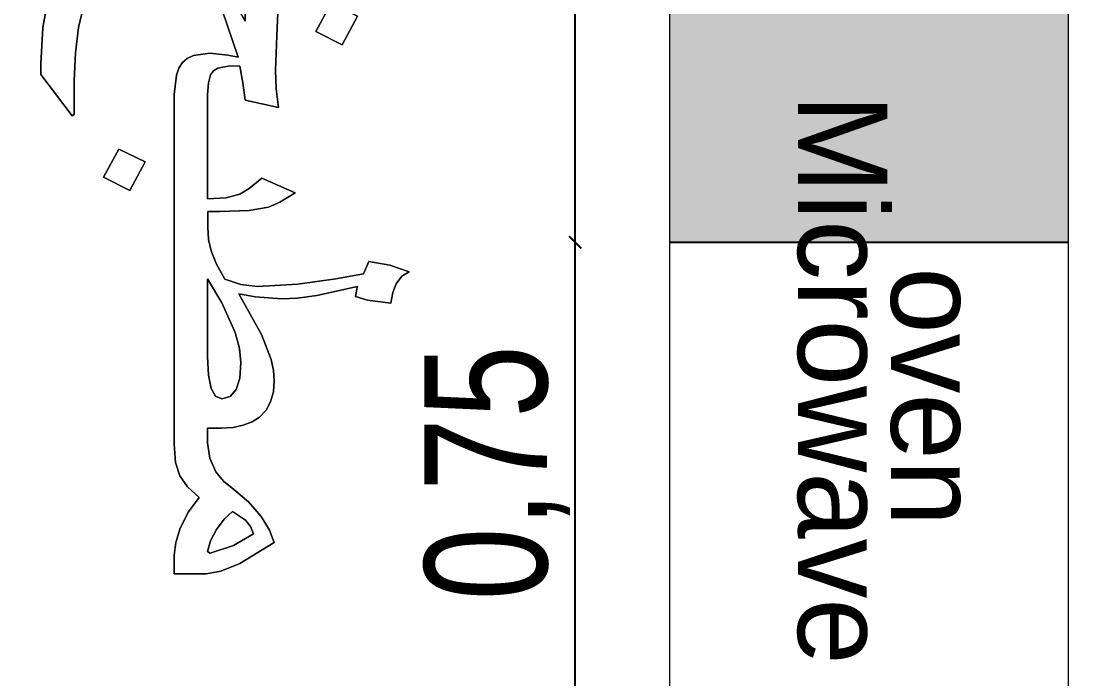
# Model space of a CAD drawing. Header units: inches. Extents: x -279 to 561, y -345 to 342.
# Drawn here: x -195.088 to -193.349, y -72.635 to -71.563 of the extents above; entities that cross this region are included whole.
import ezdxf

# ---------------------------------------------------------------- set-up
doc = ezdxf.new("R2010")
doc.units = ezdxf.units.IN
doc.header["$LTSCALE"] = 0.5
doc.header["$MEASUREMENT"] = 0
doc.layers.add('.', color=14, linetype='Continuous', lineweight=9)
for name, color, linetype in [('PDF_A-WALL', 7, 'Continuous'), ('S-DIM', 7, 'Continuous'), ('WAL', 7, 'Continuous')]:
    doc.layers.add(name, color=color, linetype=linetype)
doc.styles.add('ROM', font='AGENCYR.TTF', dxfattribs={"width": 0.8})
doc.styles.get("Standard").update_dxf_attribs({"font": 'arial.ttf'})
doc.dimstyles.new('Copy(9) of ISO-25', dxfattribs={"dimtxt": 0.2, "dimasz": 0.02, "dimexe": 0.05, "dimexo": 0.05, "dimgap": 0.02, "dimtad": 1, "dimtxsty": 'ROM', "dimblk": 'ARCHTICK', "dimcen": 0.03, "dimse1": 1, "dimse2": 1, "dimclrd": 248, "dimclrt": 248, "dimadec": 0, "dimazin": 0, "dimtfac": 1, "dimtmove": 0, "dimatfit": 3, "dimldrblk": 'DOT', "dimfxl": 1, "dimarcsym": 0})
doc.dimstyles.get("Standard").update_dxf_attribs({"dimtxt": 0.18, "dimasz": 0.18, "dimexe": 0.18, "dimexo": 0.0625, "dimgap": 0.09, "dimtad": 0, "dimtih": 1, "dimtoh": 1, "dimzin": 0, "dimdsep": 46, "dimtxsty": 'Standard', "dimcen": 0.09, "dimadec": 0, "dimazin": 0, "dimtfac": 1, "dimtofl": 0, "dimtmove": 0, "dimatfit": 3, "dimfxl": 1, "dimtolj": 1, "dimtzin": 0, "dimarcsym": 0})

# ---------------------------------------------------------------- blocks, each defined once
blk = doc.blocks.new('ergt')
at = {"layer": 'PDF_A-WALL', "lineweight": 9}
for p, q in [((-178.3410319135874, -160.1616048613214), (-178.3762842058204, -160.1693579743733)), ((-178.3762842058204, -160.1693579743733), (-178.3410319135874, -160.1616048613214)), ((-178.3017145253834, -160.1590204903041), (-178.3410319135874, -160.1616048613214)), ((-178.3410319135874, -160.1616048613214), (-178.3017145253834, -160.1590204903041)), ((-178.2672991647269, -160.1612185852282), (-178.3017145253834, -160.1590204903041)), ((-178.3017145253834, -160.1590204903041), (-178.2672991647269, -160.1612185852282)), ((-178.2351278842543, -160.1678128700005), (-178.2672991647269, -160.1612185852282)), ((-178.2672991647269, -160.1612185852282), (-178.2351278842543, -160.1678128700005)), ((-178.4074714019662, -160.1822798294597), (-178.4345935020247, -160.2003704265662)), ((-178.4345935020247, -160.2003704265662), (-178.4074714019662, -160.1822798294597)), ((-178.3762842058204, -160.1693579743733), (-178.4074714019662, -160.1822798294597)), ((-178.4074714019662, -160.1822798294597), (-178.3762842058204, -160.1693579743733)), ((-178.3105436932528, -160.1930587719107), (-178.2693409097847, -160.1872738275415)), ((-178.2693409097847, -160.1872738275415), (-178.3105436932528, -160.1930587719107)), ((-178.2693409097847, -160.1872738275415), (-178.2418601247482, -160.1901249130024)), ((-178.2418601247482, -160.1901249130024), (-178.2693409097847, -160.1872738275415)), ((-178.2418601247482, -160.1901249130024), (-178.2159244440845, -160.1986781693849)), ((-178.2159244440845, -160.1986781693849), (-178.2418601247482, -160.1901249130024)), ((-178.2052006839658, -160.1788033446064), (-178.2351278842543, -160.1678128700005)), ((-178.2351278842543, -160.1678128700005), (-178.2052006839658, -160.1788033446064)), ((-178.1775175638031, -160.194190009046), (-178.2052006839658, -160.1788033446064)), ((-178.2052006839658, -160.1788033446064), (-178.1775175638031, -160.194190009046)), ((-178.03441146767, -160.1828592435922), (-178.0683301876415, -160.1684382693929)), ((-178.0683301876415, -160.1684382693929), (-178.0574408805696, -160.2228848046652)), ((-178.0574408805696, -160.2228848046652), (-178.0683301876415, -160.1684382693929)), ((-178.0683301876415, -160.1684382693929), (-178.03441146767, -160.1828592435922)), ((-178.0127064299886, -160.1978688289964), (-178.03441146767, -160.1828592435922)), ((-178.03441146767, -160.1828592435922), (-178.0127064299886, -160.1978688289964)), ((-178.4345935020247, -160.2003704265662), (-178.4551489085425, -160.2207510891021)), ((-178.4551489085425, -160.2207510891021), (-178.4345935020247, -160.2003704265662)), ((-178.3766152996104, -160.2393383269082), (-178.3463018232142, -160.210413605033)), ((-178.3463018232142, -160.210413605033), (-178.3766152996104, -160.2393383269082)), ((-178.3463018232142, -160.210413605033), (-178.3291033399291, -160.2002899523795)), ((-178.3291033399291, -160.2002899523795), (-178.3463018232142, -160.210413605033)), ((-178.3291033399291, -160.2002899523795), (-178.3105436932528, -160.1930587719107)), ((-178.3105436932528, -160.1930587719107), (-178.3291033399291, -160.2002899523795)), ((-178.2159244440845, -160.1986781693849), (-178.1915338678518, -160.2129335967038)), ((-178.1915338678518, -160.2129335967038), (-178.2159244440845, -160.1986781693849)), ((-178.1915338678518, -160.2129335967038), (-178.1686883959337, -160.2328911949444)), ((-178.1686883959337, -160.2328911949444), (-178.1915338678518, -160.2129335967038)), ((-178.1377863083035, -160.2278879998048), (-178.1775175638031, -160.194190009046)), ((-178.1775175638031, -160.194190009046), (-178.1377863083035, -160.2278879998048)), ((-177.9977060416131, -160.2175137275481), (-178.0127064299886, -160.1978688289964)), ((-178.0127064299886, -160.1978688289964), (-177.9977060416131, -160.2175137275481)), ((-178.4551489085425, -160.2207510891021), (-178.472669288516, -160.2453991827788)), ((-178.472669288516, -160.2453991827788), (-178.4551489085425, -160.2207510891021)), ((-178.4014841224998, -160.2798329375219), (-178.3766152996104, -160.2393383269082)), ((-178.3766152996104, -160.2393383269082), (-178.4014841224998, -160.2798329375219)), ((-178.1686883959337, -160.2328911949444), (-178.1353214989649, -160.276485211376)), ((-178.1353214989649, -160.276485211376), (-178.1686883959337, -160.2328911949444)), ((-178.1015867199749, -160.2742411312065), (-178.1377863083035, -160.2278879998048)), ((-178.1377863083035, -160.2278879998048), (-178.1015867199749, -160.2742411312065)), ((-178.0574408805696, -160.2228848046652), (-178.0537620606483, -160.2910165501817)), ((-178.0537620606483, -160.2910165501817), (-178.0574408805696, -160.2228848046652)), ((-177.9869914784795, -160.2420146684162), (-177.9977060416131, -160.2175137275481)), ((-177.9977060416131, -160.2175137275481), (-177.9869914784795, -160.2420146684162)), ((-178.472669288516, -160.2453991827788), (-178.48715464212, -160.2743147075962)), ((-178.48715464212, -160.2743147075962), (-178.472669288516, -160.2453991827788)), ((-177.9805627406458, -160.27137165163), (-177.9869914784795, -160.2420146684162)), ((-177.9869914784795, -160.2420146684162), (-177.9805627406458, -160.27137165163)), ((-178.48715464212, -160.2743147075962), (-178.4986049691797, -160.3074976635689)), ((-178.4986049691797, -160.3074976635689), (-178.48715464212, -160.2743147075962)), ((-178.4182871325756, -160.3234637421556), (-178.4014841224998, -160.2798329375219)), ((-178.4014841224998, -160.2798329375219), (-178.4182871325756, -160.3234637421556)), ((-178.1353214989649, -160.276485211376), (-178.1055598455714, -160.334868083999)), ((-178.1055598455714, -160.334868083999), (-178.1353214989649, -160.276485211376)), ((-178.0537620606483, -160.3595897540799), (-178.1015867199749, -160.2742411312065)), ((-178.1015867199749, -160.2742411312065), (-178.0537620606483, -160.3595897540799)), ((-177.9784198279958, -160.3055846771895), (-177.9805627406458, -160.27137165163)), ((-177.9805627406458, -160.27137165163), (-177.9784198279958, -160.3055846771895)), ((-178.4986049691797, -160.3074976635689), (-178.5110761688557, -160.3743050338817)), ((-178.5110761688557, -160.3743050338817), (-178.4986049691797, -160.3074976635689)), ((-178.0537620606483, -160.2910165501817), (-178.0537620606483, -160.3244938117423)), ((-178.0537620606483, -160.3244938117423), (-178.0537620606483, -160.2910165501817)), ((-177.9817307659541, -160.3925519808545), (-177.9784198279958, -160.3055846771895)), ((-177.9784198279958, -160.3055846771895), (-177.9817307659541, -160.3925519808545)), ((-178.4302892826963, -160.3738635754999), (-178.4182871325756, -160.3234637421556)), ((-178.4182871325756, -160.3234637421556), (-178.4302892826963, -160.3738635754999)), ((-178.1055598455714, -160.334868083999), (-178.0692131044343, -160.440965251415)), ((-178.0692131044343, -160.440965251415), (-178.1055598455714, -160.334868083999)), ((-178.0537620606483, -160.3244938117423), (-178.0537620606483, -160.3595897540799)), ((-178.0537620606483, -160.3595897540799), (-178.0537620606483, -160.3244938117423)), ((-177.8592260615551, -160.3191227346106), (-177.8936598163564, -160.3826927433838)), ((-177.8936598163564, -160.3826927433838), (-177.8592260615551, -160.3191227346106)), ((-177.7994820255553, -160.3481118358322), (-177.8592260615551, -160.3191227346106)), ((-177.8592260615551, -160.3191227346106), (-177.7994820255553, -160.3481118358322)), ((-177.8343572387239, -160.4133005253825), (-177.7994820255553, -160.3481118358322)), ((-177.7994820255553, -160.3481118358322), (-177.8343572387239, -160.4133005253825)), ((-178.5110761688557, -160.3743050338817), (-178.5152332353755, -160.4561219896132)), ((-178.5152332353755, -160.4561219896132), (-178.5110761688557, -160.3743050338817)), ((-178.4374905727454, -160.4310324375401), (-178.4302892826963, -160.3738635754999)), ((-178.4302892826963, -160.3738635754999), (-178.4374905727454, -160.4310324375401)), ((-177.8936598163564, -160.3826927433838), (-177.8343572387239, -160.4133005253825)), ((-177.8343572387239, -160.4133005253825), (-177.8936598163564, -160.3826927433838)), ((-177.9850417039124, -160.4712787278113), (-177.9817307659541, -160.3925519808545)), ((-177.9817307659541, -160.3925519808545), (-177.9850417039124, -160.4712787278113)), ((-178.4398910027812, -160.4949703283055), (-178.4374905727454, -160.4310324375401)), ((-178.4374905727454, -160.4310324375401), (-178.4398910027812, -160.4949703283055)), ((-178.1335188772064, -160.4321360835311), (-178.1705094117788, -160.4374703724607)), ((-178.1705094117788, -160.4374703724607), (-178.1335188772064, -160.4321360835311)), ((-178.093199010531, -160.4364035146718), (-178.1335188772064, -160.4321360835311)), ((-178.1335188772064, -160.4321360835311), (-178.093199010531, -160.4364035146718)), ((-178.5152332353755, -160.4561219896132), (-178.5152332353755, -160.4801078956953)), ((-178.5152332353755, -160.4801078956953), (-178.5152332353755, -160.4561219896132)), ((-178.1952494760044, -160.4534732392494), (-178.2033934636274, -160.4659720300406)), ((-178.2033934636274, -160.4659720300406), (-178.1952494760044, -160.4534732392494)), ((-178.1844107526704, -160.4441382336227), (-178.1952494760044, -160.4534732392494)), ((-178.1952494760044, -160.4534732392494), (-178.1844107526704, -160.4441382336227)), ((-178.1705094117788, -160.4374703724607), (-178.1844107526704, -160.4441382336227)), ((-178.1844107526704, -160.4441382336227), (-178.1705094117788, -160.4374703724607)), ((-178.0692131044343, -160.440965251415), (-178.093199010531, -160.4364035146718)), ((-178.093199010531, -160.4364035146718), (-178.0692131044343, -160.440965251415)), ((-178.5152332353755, -160.4801078956953), (-178.4447470451123, -160.5734027696744)), ((-178.4447470451123, -160.5734027696744), (-178.5152332353755, -160.4801078956953)), ((-178.2033934636274, -160.4659720300406), (-178.2092105976772, -160.4821312466811)), ((-178.2092105976772, -160.4821312466811), (-178.2033934636274, -160.4659720300406)), ((-178.1317530436208, -160.4812851180905), (-178.124892044405, -160.472143250503)), ((-178.124892044405, -160.472143250503), (-178.1317530436208, -160.4812851180905)), ((-178.124892044405, -160.472143250503), (-178.1153455066378, -160.4656133450917)), ((-178.1153455066378, -160.4656133450917), (-178.124892044405, -160.472143250503)), ((-178.1153455066378, -160.4656133450917), (-178.0881958153914, -160.4603894207539)), ((-178.0881958153914, -160.4603894207539), (-178.1153455066378, -160.4656133450917)), ((-178.0881958153914, -160.4603894207539), (-178.0659757428803, -160.4612723375467)), ((-178.0659757428803, -160.4612723375467), (-178.0881958153914, -160.4603894207539)), ((-178.0659757428803, -160.4612723375467), (-178.0592067141552, -160.4993849122548)), ((-178.0592067141552, -160.4993849122548), (-178.0659757428803, -160.4612723375467)), ((-177.9832758703269, -160.5125550876692), (-177.9850417039124, -160.4712787278113)), ((-177.9850417039124, -160.4712787278113), (-177.9832758703269, -160.5125550876692)), ((-178.4398910027812, -160.5709011721046), (-178.4398910027812, -160.4949703283055)), ((-178.4398910027812, -160.4949703283055), (-178.4398910027812, -160.5709011721046)), ((-178.2092105976772, -160.4821312466811), (-178.2138643049402, -160.5254309575103)), ((-178.2138643049402, -160.5254309575103), (-178.2092105976772, -160.4821312466811)), ((-178.1385220723459, -160.5255781103042), (-178.1368298151647, -160.498833089252)), ((-178.1368298151647, -160.498833089252), (-178.1385220723459, -160.5255781103042)), ((-178.1368298151647, -160.498833089252), (-178.1317530436208, -160.4812851180905)), ((-178.1317530436208, -160.4812851180905), (-178.1368298151647, -160.498833089252)), ((-178.0592067141552, -160.4993849122548), (-178.0537620606483, -160.5382332509325)), ((-178.0537620606483, -160.5382332509325), (-178.0592067141552, -160.4993849122548)), ((-178.2138643049402, -160.5254309575103), (-178.2138643049402, -160.5545672115259)), ((-178.2138643049402, -160.5545672115259), (-178.2138643049402, -160.5254309575103)), ((-178.1385220723459, -160.5545672115259), (-178.1385220723459, -160.5255781103042)), ((-178.1385220723459, -160.5255781103042), (-178.1385220723459, -160.5545672115259)), ((-177.9784198279958, -160.5545672115259), (-177.9832758703269, -160.5125550876692)), ((-177.9832758703269, -160.5125550876692), (-177.9784198279958, -160.5545672115259)), ((-178.0537620606483, -160.5382332509325), (-177.9784198279958, -160.5545672115259)), ((-177.9784198279958, -160.5545672115259), (-178.0537620606483, -160.5382332509325)), ((-178.4447470451123, -160.5734027696744), (-178.4398910027812, -160.5709011721046)), ((-178.4398910027812, -160.5709011721046), (-178.4447470451123, -160.5734027696744)), ((-178.2138643049402, -160.5545672115259), (-178.2138643049402, -160.5828205487487)), ((-178.2138643049402, -160.5828205487487), (-178.2138643049402, -160.5545672115259)), ((-178.1385220723459, -160.5828205487487), (-178.1385220723459, -160.5545672115259)), ((-178.1385220723459, -160.5545672115259), (-178.1385220723459, -160.5828205487487)), ((-178.2138643049402, -160.5828205487487), (-178.2138643049402, -160.7617583512038)), ((-178.2138643049402, -160.7617583512038), (-178.2138643049402, -160.5828205487487)), ((-178.1385220723459, -160.7617583512038), (-178.1385220723459, -160.5828205487487)), ((-178.1385220723459, -160.5828205487487), (-178.1385220723459, -160.7617583512038)), ((-178.3395327944891, -160.6487450022978), (-178.3739665492321, -160.7123150110565)), ((-178.3739665492321, -160.7123150110565), (-178.3395327944891, -160.6487450022978)), ((-178.2797887584893, -160.6777341035049), (-178.3395327944891, -160.6487450022978)), ((-178.3395327944891, -160.6487450022978), (-178.2797887584893, -160.6777341035049)), ((-178.3146639715997, -160.7429227930552), (-178.2797887584893, -160.6777341035049)), ((-178.2797887584893, -160.6777341035049), (-178.3146639715997, -160.7429227930552)), ((-178.3739665492321, -160.7123150110565), (-178.3146639715997, -160.7429227930552)), ((-178.3146639715997, -160.7429227930552), (-178.3739665492321, -160.7123150110565)), ((-178.0160909443512, -160.7146694558323), (-178.0448961045477, -160.7382506917202)), ((-178.0448961045477, -160.7382506917202), (-178.0160909443512, -160.7146694558323)), ((-177.9407487116987, -160.7476316825923), (-178.0160909443512, -160.7146694558323)), ((-178.0160909443512, -160.7146694558323), (-177.9407487116987, -160.7476316825923)), ((-178.0448961045477, -160.7382506917202), (-178.0659757428803, -160.7510161969549)), ((-178.0659757428803, -160.7510161969549), (-178.0448961045477, -160.7382506917202)), ((-178.2138643049402, -160.7617583512038), (-178.2138643049402, -160.7900116884412)), ((-178.2138643049402, -160.7900116884412), (-178.2138643049402, -160.7617583512038)), ((-178.0966203130665, -160.7590728126524), (-178.1385220723459, -160.7617583512038)), ((-178.1385220723459, -160.7617583512038), (-178.0966203130665, -160.7590728126524)), ((-178.0659757428803, -160.7510161969549), (-178.0966203130665, -160.7590728126524)), ((-178.0966203130665, -160.7590728126524), (-178.0659757428803, -160.7510161969549)), ((-178.0012285117409, -160.7802996037644), (-177.975219254673, -160.7688216855167)), ((-177.975219254673, -160.7688216855167), (-178.0012285117409, -160.7802996037644)), ((-177.975219254673, -160.7688216855167), (-177.9407487116987, -160.7476316825923)), ((-177.9407487116987, -160.7476316825923), (-177.975219254673, -160.7688216855167)), ((-178.2138643049402, -160.7900116884412), (-178.2138643049402, -161.2514828631975)), ((-178.2138643049402, -161.2514828631975), (-178.2138643049402, -160.7900116884412)), ((-178.1380806139205, -160.8256226655794), (-178.1383267727797, -160.7900116884412)), ((-178.1383267727797, -160.7900116884412), (-178.109974429477, -160.7900116884412)), ((-178.109974429477, -160.7900116884412), (-178.1383267727797, -160.7900116884412)), ((-178.1383267727797, -160.7900116884412), (-178.1380806139205, -160.8256226655794)), ((-178.109974429477, -160.7900116884412), (-178.0448225281434, -160.7875836672756)), ((-178.0448225281434, -160.7875836672756), (-178.109974429477, -160.7900116884412)), ((-178.0448225281434, -160.7875836672756), (-178.0012285117409, -160.7802996037644)), ((-178.0012285117409, -160.7802996037644), (-178.0448225281434, -160.7875836672756)), ((-178.1362044157577, -160.8530666624138), (-178.1380806139205, -160.8256226655794)), ((-178.1380806139205, -160.8256226655794), (-178.1362044157577, -160.8530666624138)), ((-178.1305758212111, -160.8785976728832), (-178.1362044157577, -160.8530666624138)), ((-178.1362044157577, -160.8530666624138), (-178.1305758212111, -160.8785976728832)), ((-178.1185460799607, -160.9088743610773), (-178.1305758212111, -160.8785976728832)), ((-178.1305758212111, -160.8785976728832), (-178.1185460799607, -160.9088743610773)), ((-178.0998208864476, -160.9429034456407), (-178.1185460799607, -160.9088743610773)), ((-178.1185460799607, -160.9088743610773), (-178.0998208864476, -160.9429034456407)), ((-177.7740245914902, -160.9030250373617), (-177.7865325793391, -160.9312783745845)), ((-177.7865325793391, -160.9312783745845), (-177.7740245914902, -160.9030250373617)), ((-177.7267885433394, -160.911339170445), (-177.7740245914902, -160.9030250373617)), ((-177.7740245914902, -160.9030250373617), (-177.7267885433394, -160.911339170445)), ((-177.6827898566844, -160.9265694850474), (-177.7267885433394, -160.911339170445)), ((-177.7267885433394, -160.911339170445), (-177.6827898566844, -160.9265694850474)), ((-177.7865325793391, -160.9312783745845), (-177.8487782129087, -160.9423148344504)), ((-177.8487782129087, -160.9423148344504), (-177.7865325793391, -160.9312783745845)), ((-177.7126618747134, -160.9533512943017), (-177.6998963694787, -160.9362079933198)), ((-177.6998963694787, -160.9362079933198), (-177.7126618747134, -160.9533512943017)), ((-177.6998963694787, -160.9362079933198), (-177.6827898566844, -160.9265694850474)), ((-177.6827898566844, -160.9265694850474), (-177.6998963694787, -160.9362079933198)), ((-178.1385220723459, -161.1181624281453), (-178.1385220723459, -160.9420205288479)), ((-178.1385220723459, -160.9420205288479), (-178.1064427623642, -160.9963199113408)), ((-178.1064427623642, -160.9963199113408), (-178.1385220723459, -160.9420205288479)), ((-178.1385220723459, -160.9420205288479), (-178.1385220723459, -161.1181624281453)), ((-178.0632534160977, -160.9549699750787), (-178.0998208864476, -160.9429034456407)), ((-178.0998208864476, -160.9429034456407), (-178.0632534160977, -160.9549699750787)), ((-178.0255087233963, -160.9595317118219), (-178.0632534160977, -160.9549699750787)), ((-178.0632534160977, -160.9549699750787), (-178.0255087233963, -160.9595317118219)), ((-177.9342739885906, -160.9542342110944), (-178.0255087233963, -160.9595317118219)), ((-178.0255087233963, -160.9595317118219), (-177.9342739885906, -160.9542342110944)), ((-177.8487782129087, -160.9423148344504), (-177.9342739885906, -160.9542342110944)), ((-177.9342739885906, -160.9542342110944), (-177.8487782129087, -160.9423148344504)), ((-177.8915261007496, -160.9798387979536), (-177.7994820255553, -160.9595317118219)), ((-177.7994820255553, -160.9595317118219), (-177.8915261007496, -160.9798387979536)), ((-177.7994820255553, -160.9595317118219), (-177.8009535535239, -160.9654178237397)), ((-177.8009535535239, -160.9654178237397), (-177.7994820255553, -160.9595317118219)), ((-177.7198723618058, -160.9728490400448), (-177.7126618747134, -160.9533512943017)), ((-177.7126618747134, -160.9533512943017), (-177.7198723618058, -160.9728490400448)), ((-178.0168267083354, -161.0679833239992), (-178.0681830348331, -160.9761599780031)), ((-178.0681830348331, -160.9761599780031), (-178.0313948353287, -160.9826347011112)), ((-178.0313948353287, -160.9826347011112), (-178.0681830348331, -160.9761599780031)), ((-178.0681830348331, -160.9761599780031), (-178.0168267083354, -161.0679833239992)), ((-178.0313948353287, -160.9826347011112), (-177.9709150353447, -160.9877850490448)), ((-177.9709150353447, -160.9877850490448), (-178.0313948353287, -160.9826347011112)), ((-177.9709150353447, -160.9877850490448), (-177.9350281466614, -160.9857984862756)), ((-177.9350281466614, -160.9857984862756), (-177.9709150353447, -160.9877850490448)), ((-177.9350281466614, -160.9857984862756), (-177.8915261007496, -160.9798387979536)), ((-177.8915261007496, -160.9798387979536), (-177.9350281466614, -160.9857984862756)), ((-177.8009535535239, -160.9654178237397), (-177.8046323735034, -160.981898937127)), ((-177.8046323735034, -160.981898937127), (-177.8009535535239, -160.9654178237397)), ((-177.8046323735034, -160.981898937127), (-177.7768940710812, -160.9904337994085)), ((-177.7768940710812, -160.9904337994085), (-177.8046323735034, -160.981898937127)), ((-177.7241397929611, -160.997202828119), (-177.7198723618058, -160.9728490400448)), ((-177.7198723618058, -160.9728490400448), (-177.7241397929611, -160.997202828119)), ((-178.1064427623642, -160.9963199113408), (-178.0765707443352, -161.06356874005)), ((-178.0765707443352, -161.06356874005), (-178.1064427623642, -160.9963199113408)), ((-177.7768940710812, -160.9904337994085), (-177.7241397929611, -160.997202828119)), ((-177.7241397929611, -160.997202828119), (-177.7768940710812, -160.9904337994085)), ((-178.0765707443352, -161.06356874005), (-178.066527565883, -161.0997683283786)), ((-178.066527565883, -161.0997683283786), (-178.0765707443352, -161.06356874005)), ((-177.9950848824228, -161.1243060574634), (-178.0168267083354, -161.0679833239992)), ((-178.0168267083354, -161.0679833239992), (-177.9950848824228, -161.1243060574634)), ((-178.066527565883, -161.0997683283786), (-178.0631798396935, -161.1315533327579)), ((-178.0631798396935, -161.1315533327579), (-178.066527565883, -161.0997683283786)), ((-178.1365171154612, -161.1600090050924), (-178.1385220723459, -161.1181624281453)), ((-178.1385220723459, -161.1181624281453), (-178.1365171154612, -161.1600090050924)), ((-178.0631798396935, -161.1315533327579), (-178.065938954649, -161.1666676692112)), ((-178.065938954649, -161.1666676692112), (-178.0631798396935, -161.1315533327579)), ((-177.989649425901, -161.1492392596847), (-177.9950848824228, -161.1243060574634)), ((-177.9950848824228, -161.1243060574634), (-177.989649425901, -161.1492392596847)), ((-177.9878376070992, -161.1720203522273), (-177.989649425901, -161.1492392596847)), ((-177.989649425901, -161.1492392596847), (-177.9878376070992, -161.1720203522273)), ((-178.1305022448068, -161.1898994171934), (-178.1365171154612, -161.1600090050924)), ((-178.1365171154612, -161.1600090050924), (-178.1305022448068, -161.1898994171934)), ((-178.065938954649, -161.1666676692112), (-178.0742162995739, -161.1925481675717)), ((-178.0742162995739, -161.1925481675717), (-178.065938954649, -161.1666676692112)), ((-177.9899161403882, -161.1979376387899), (-177.9878376070992, -161.1720203522273)), ((-177.9878376070992, -161.1720203522273), (-177.9899161403882, -161.1979376387899)), ((-178.1204774604412, -161.2078336644627), (-178.1305022448068, -161.1898994171934)), ((-178.1305022448068, -161.1898994171934), (-178.1204774604412, -161.2078336644627)), ((-178.0742162995739, -161.1925481675717), (-178.0877911451971, -161.2084958520572)), ((-178.0877911451971, -161.2084958520572), (-178.0742162995739, -161.1925481675717)), ((-177.9961517401971, -161.2203600463981), (-177.9899161403882, -161.1979376387899)), ((-177.9899161403882, -161.1979376387899), (-177.9961517401971, -161.2203600463981)), ((-178.1064427623642, -161.2138117468858), (-178.1204774604412, -161.2078336644627)), ((-178.1204774604412, -161.2078336644627), (-178.1064427623642, -161.2138117468858)), ((-178.0877911451971, -161.2084958520572), (-178.1064427623642, -161.2138117468858)), ((-178.1064427623642, -161.2138117468858), (-178.0877911451971, -161.2084958520572)), ((-178.0065444065258, -161.239287575052), (-177.9961517401971, -161.2203600463981)), ((-177.9961517401971, -161.2203600463981), (-178.0065444065258, -161.239287575052)), ((-178.2138643049402, -161.2514828631975), (-178.2138643049402, -161.2797362004203)), ((-178.2138643049402, -161.2797362004203), (-178.2138643049402, -161.2514828631975)), ((-178.0210941394325, -161.2547202247515), (-178.0065444065258, -161.239287575052)), ((-178.0065444065258, -161.239287575052), (-178.0210941394325, -161.2547202247515)), ((-178.0809669341543, -161.2781727019465), (-178.0578087625909, -161.2734822065104)), ((-178.0578087625909, -161.2734822065104), (-178.0809669341543, -161.2781727019465)), ((-178.0578087625909, -161.2734822065104), (-178.0378511643503, -161.2656647141121)), ((-178.0378511643503, -161.2656647141121), (-178.0578087625909, -161.2734822065104)), ((-178.0378511643503, -161.2656647141121), (-178.0210941394325, -161.2547202247515)), ((-178.0210941394325, -161.2547202247515), (-178.0378511643503, -161.2656647141121)), ((-178.2138643049402, -161.2797362004203), (-178.2138643049402, -161.3154943303525)), ((-178.2138643049402, -161.3154943303525), (-178.2138643049402, -161.2797362004203)), ((-178.1385220723459, -161.3131398855912), (-178.1385220723459, -161.2797362004203)), ((-178.1385220723459, -161.2797362004203), (-178.1073256791569, -161.2797362004203)), ((-178.1073256791569, -161.2797362004203), (-178.1385220723459, -161.2797362004203)), ((-178.1385220723459, -161.2797362004203), (-178.1385220723459, -161.3131398855912)), ((-178.1073256791569, -161.2797362004203), (-178.0809669341543, -161.2781727019465)), ((-178.0809669341543, -161.2781727019465), (-178.1073256791569, -161.2797362004203)), ((-178.2138643049402, -161.3154943303525), (-178.2107740961947, -161.3573409072997)), ((-178.2107740961947, -161.3573409072997), (-178.2138643049402, -161.3154943303525)), ((-178.1338867591694, -161.3479047341243), (-178.1385220723459, -161.3131398855912)), ((-178.1385220723459, -161.3131398855912), (-178.1338867591694, -161.3479047341243)), ((-178.1199808197562, -161.3786228807294), (-178.1338867591694, -161.3479047341243)), ((-178.1338867591694, -161.3479047341243), (-178.1199808197562, -161.3786228807294)), ((-178.2107740961947, -161.3573409072997), (-178.2015034698998, -161.3878199306055)), ((-178.2015034698998, -161.3878199306055), (-178.2107740961947, -161.3573409072997)), ((-178.2015034698998, -161.3878199306055), (-178.1842865925282, -161.4123760537914)), ((-178.1842865925282, -161.4123760537914), (-178.2015034698998, -161.3878199306055)), ((-178.1025432131719, -161.3997393072495), (-178.1199808197562, -161.3786228807294)), ((-178.1199808197562, -161.3786228807294), (-178.1025432131719, -161.3997393072495)), ((-178.1842865925282, -161.4123760537914), (-178.1573576304945, -161.4364539303642)), ((-178.1573576304945, -161.4364539303642), (-178.1842865925282, -161.4123760537914)), ((-178.079366647522, -161.4189427474048), (-178.1025432131719, -161.3997393072495)), ((-178.1025432131719, -161.3997393072495), (-178.079366647522, -161.4189427474048)), ((-178.0462204797077, -161.446349956037), (-178.079366647522, -161.4189427474048)), ((-178.079366647522, -161.4189427474048), (-178.0462204797077, -161.446349956037)), ((-178.1573576304945, -161.4364539303642), (-178.1818217831315, -161.4688275459484)), ((-178.1818217831315, -161.4688275459484), (-178.1573576304945, -161.4364539303642)), ((-178.1818217831315, -161.4688275459484), (-178.2004734002985, -161.5059100510553)), ((-178.2004734002985, -161.5059100510553), (-178.1818217831315, -161.4688275459484)), ((-178.1014027789934, -161.4855109944328), (-178.082015397842, -161.4680917819496)), ((-178.082015397842, -161.4680917819496), (-178.1014027789934, -161.4855109944328)), ((-178.082015397842, -161.4680917819496), (-178.0531734494143, -161.4881045624934)), ((-178.0531734494143, -161.4881045624934), (-178.082015397842, -161.4680917819496)), ((-178.0177096251282, -161.4794225474034), (-178.0462204797077, -161.446349956037)), ((-178.0462204797077, -161.446349956037), (-178.0177096251282, -161.4794225474034)), ((-178.1186564445961, -161.5089266834257), (-178.1014027789934, -161.4855109944328)), ((-178.1014027789934, -161.4855109944328), (-178.1186564445961, -161.5089266834257)), ((-178.0531734494143, -161.4881045624934), (-178.0419162603794, -161.5021944429027)), ((-178.0419162603794, -161.5021944429027), (-178.0531734494143, -161.4881045624934)), ((-177.9985429731314, -161.5103614232066), (-178.0177096251282, -161.4794225474034)), ((-178.0177096251282, -161.4794225474034), (-177.9985429731314, -161.5103614232066)), ((-178.2004734002985, -161.5059100510553), (-178.2105165787507, -161.5382100902352)), ((-178.2105165787507, -161.5382100902352), (-178.2004734002985, -161.5059100510553)), ((-178.1317162553896, -161.5345496643858), (-178.1186564445961, -161.5089266834257)), ((-178.1186564445961, -161.5089266834257), (-178.1317162553896, -161.5345496643858)), ((-178.0419162603794, -161.5021944429027), (-178.0349265024997, -161.5191538028885)), ((-178.0349265024997, -161.5191538028885), (-178.0419162603794, -161.5021944429027)), ((-177.9878376070992, -161.5387251250359), (-177.9985429731314, -161.5103614232066)), ((-177.9985429731314, -161.5103614232066), (-177.9878376070992, -161.5387251250359)), ((-178.2105165787507, -161.5382100902352), (-178.2138643049402, -161.5671256150526)), ((-178.2138643049402, -161.5671256150526), (-178.2105165787507, -161.5382100902352)), ((-178.1385220723459, -161.5585907527711), (-178.1317162553896, -161.5345496643858)), ((-178.1317162553896, -161.5345496643858), (-178.1385220723459, -161.5585907527711)), ((-178.0349265024997, -161.5191538028885), (-178.0798081058892, -161.545199848144)), ((-178.0798081058892, -161.545199848144), (-178.0349265024997, -161.5191538028885)), ((-178.0658285900718, -161.5858140204073), (-177.9878376070992, -161.5387251250359)), ((-177.9878376070992, -161.5387251250359), (-178.0658285900718, -161.5858140204073)), ((-178.1324888076051, -161.5622695727216), (-178.1385220723459, -161.5585907527711)), ((-178.1385220723459, -161.5585907527711), (-178.1324888076051, -161.5622695727216)), ((-178.0798081058892, -161.545199848144), (-178.1324888076051, -161.5622695727216)), ((-178.1324888076051, -161.5622695727216), (-178.0798081058892, -161.545199848144)), ((-178.2138643049402, -161.5671256150526), (-178.2138643049402, -161.6093584681075)), ((-178.2138643049402, -161.6093584681075), (-178.2138643049402, -161.5671256150526)), ((-178.1083557487, -161.6034723561752), (-178.0658285900718, -161.5858140204073)), ((-178.0658285900718, -161.5858140204073), (-178.1083557487, -161.6034723561752)), ((-178.2138643049402, -161.6093584681075), (-178.1420537394588, -161.6093584681075)), ((-178.1420537394588, -161.6093584681075), (-178.2138643049402, -161.6093584681075)), ((-178.1420537394588, -161.6093584681075), (-178.1083557487, -161.6034723561752)), ((-178.1083557487, -161.6034723561752), (-178.1420537394588, -161.6093584681075))]:
    blk.add_line(p, q, dxfattribs=at)
blk = doc.blocks.new('_ArchTick')
at = {"color": 0, "linetype": 'ByBlock', "const_width": 0.15}
blk.add_lwpolyline([(-0.5, -0.5), (0.5, 0.5)], dxfattribs=at)
blk = doc.blocks.new('*D69')
at = {"layer": 'Defpoints', "color": 0, "transparency": 16777216}
for p in [(-194.1852527521887, -71.92360003711318), (-194.0020800544761, -71.92360003711318), (-194.0020800544761, -72.67451759310333)]:
    blk.add_point(p, dxfattribs=at)
at = {"layer": 'WAL', "color": 248, "lineweight": -2, "transparency": 16777216}
blk.add_line((-194.1852527521887, -72.67451759310333), (-194.1852527521887, -71.92360003711318), dxfattribs=at)
at = {"layer": 'WAL', "color": 248, "lineweight": -2, "transparency": 16777216, "xscale": 0.02, "yscale": 0.02, "zscale": 0.02}
for p, rotation in [((-194.1852527521887, -71.92360003711318), 90), ((-194.1852527521887, -72.67451759310333), 270)]:
    blk.add_blockref('_ArchTick', p, dxfattribs=dict(at, rotation=rotation))
at = {"layer": 'WAL', "color": 248, "transparency": 16777216, "insert": (-194.3123273219783, -72.29905881510818), "char_height": 0.2, "attachment_point": 5, "rotation": 90, "style": 'ROM'}
blk.add_mtext('0,75', dxfattribs=at)
blk = doc.blocks.new('_DOT')
at = {"color": 0, "linetype": 'ByBlock'}
blk.add_line((-0.5, 0), (-1, 0), dxfattribs=at)
at = {"color": 0, "linetype": 'ByBlock', "const_width": 0.5}
blk.add_lwpolyline([(-0.25, 0, 1), (0.25, 0, 1)], format="xyb", close=True, dxfattribs=at)
blk = doc.blocks.new('*D70')
at = {"layer": 'Defpoints', "color": 0, "transparency": 16777216}
for p in [(-194.1852527521888, -70.12360003711208), (-194.0020800544761, -70.12360003711208), (-194.0020800544761, -71.92360003711318)]:
    blk.add_point(p, dxfattribs=at)
at = {"layer": 'WAL', "color": 248, "lineweight": -2, "transparency": 16777216}
blk.add_line((-194.1852527521888, -71.92360003711318), (-194.1852527521888, -70.12360003711208), dxfattribs=at)
at = {"layer": 'WAL', "color": 248, "lineweight": -2, "transparency": 16777216, "xscale": 0.02, "yscale": 0.02, "zscale": 0.02}
for p, rotation in [((-194.1852527521888, -70.12360003711208), 90), ((-194.1852527521888, -71.92360003711318), 270)]:
    blk.add_blockref('_ArchTick', p, dxfattribs=dict(at, rotation=rotation))
at = {"layer": 'WAL', "color": 248, "transparency": 16777216, "insert": (-194.3123273219784, -71.02360003711256), "char_height": 0.2, "attachment_point": 5, "rotation": 90, "style": 'ROM'}
blk.add_mtext('1,8', dxfattribs=at)
blk = doc.blocks.new('*D1071')
at = {"color": 0, "linetype": 'ByBlock', "lineweight": -2, "transparency": 16777216}
for p, q in [((558.6522296452673, 342.2787820669668), (558.6522296452673, 342.4729366082353)), ((560.6522296452673, 342.2787820669668), (560.6522296452673, 342.4729366082353)), ((558.8322296452673, 342.2929366082353), (559.1722296452673, 342.2929366082353)), ((560.4722296452674, 342.2929366082353), (560.1322296452673, 342.2929366082353))]:
    blk.add_line(p, q, dxfattribs=at)
at = {"color": 0, "linetype": 'ByBlock', "transparency": 16777216}
for points in [[(558.8322296452673, 342.3229366082353), (558.8322296452673, 342.2629366082353), (558.6522296452673, 342.2929366082353)], [(560.4722296452674, 342.3229366082353), (560.4722296452674, 342.2629366082353), (560.6522296452673, 342.2929366082353)]]:
    blk.add_solid(points, dxfattribs=at)
at = {"layer": 'Defpoints', "color": 0, "linetype": 'ByBlock', "transparency": 16777216}
for p in [(560.6522296452673, 342.2929366082353), (558.6522296452673, 342.2162820669668), (560.6522296452673, 342.2162820669668)]:
    blk.add_point(p, dxfattribs=at)
at = {"layer": 'Defpoints', "color": 0, "ltscale": 0.5, "transparency": 16777216}
for p in [(-209.5000000000001, -305.3600000000001), (-209.5000000000001, -305.8100000000001), (-209.5000000000005, -305.8100000000001)]:
    blk.add_point(p, dxfattribs=at)
at = {"layer": 'S-DIM', "color": 0, "lineweight": -2, "ltscale": 0.5, "transparency": 16777216}
for p, q in [((-209.5000000000005, -305.1800000000001), (-209.5000000000005, -305.0000000000001)), ((-209.5625000000001, -305.3600000000001), (-209.6800000000005, -305.3600000000001)), ((-209.5625000000001, -305.8100000000001), (-209.6800000000005, -305.8100000000001)), ((-209.5000000000005, -305.9900000000001), (-209.5000000000005, -306.1700000000001))]:
    blk.add_line(p, q, dxfattribs=at)
at = {"layer": 'S-DIM', "color": 0, "ltscale": 0.5, "transparency": 16777216}
for points in [[(-209.5300000000005, -305.1800000000001), (-209.4700000000005, -305.1800000000001), (-209.5000000000005, -305.3600000000001)], [(-209.5300000000005, -305.9900000000001), (-209.4700000000005, -305.9900000000001), (-209.5000000000005, -305.8100000000001)]]:
    blk.add_solid(points, dxfattribs=at)
at = {"color": 0, "linetype": 'ByBlock', "transparency": 16777216, "insert": (559.6522296452673, 342.2929366082353), "char_height": 0.18, "attachment_point": 5}
blk.add_mtext('\\A1;2.0000', dxfattribs=at)
at = {"layer": 'S-DIM', "color": 0, "ltscale": 0.5, "transparency": 16777216, "insert": (-209.5000000000005, -305.585), "char_height": 0.18, "attachment_point": 5}
blk.add_mtext('\\A1;0.45', dxfattribs=at)

msp = doc.modelspace()

# ---------------------------------------------------------------- hatches: boundary and pattern name
at = {"layer": '.'}
h = msp.add_hatch(color=8, dxfattribs=at)
h.dxf.hatch_style = 1
h.paths.add_polyline_path([(-193.3817780967842, -70.12360003711206), (-194.031778096782, -70.12360003711206), (-194.031778096782, -71.92360003711315), (-193.3817780967842, -71.92360003711315)])

# ---------------------------------------------------------------- linework, layer by layer
msp.add_lwpolyline([(-193.3817780967842, -71.92360003711315), (-194.031778096782, -71.92360003711315)])
at = {"layer": 'PDF_A-WALL', "lineweight": 9}
for p, q in [((-193.3817780967842, -69.97963386588913), (-193.3817780967842, -75.71499806684392)), ((-194.031778096782, -70.12451759310221), (-194.031778096782, -72.6745175931033))]:
    msp.add_line(p, q, dxfattribs=at)

# ---------------------------------------------------------------- block references
at = {"xscale": 0.72091358921907, "yscale": 0.72091358921907, "zscale": 0.72091358921907}
msp.add_blockref('ergt', (-66.36161098250128, 44.04245489363979), dxfattribs=at)

# ---------------------------------------------------------------- texts
at = {"color": 251, "true_color": 0x636466, "char_height": 0.1455377734469368, "attachment_point": 9, "rotation": 270.0000632047988}
for s, insert in [('\\pxqc;\\P\\pq*;{\\fAgency FB|b0|i0|c0|p34;Microwave}', (-193.8242965654123, -72.61205611991261)), ('\\pxqc;\\P\\pq*;{\\fAgency FB|b0|i0|c0|p34;oven}', (-193.6724832305831, -72.38618585113386))]:
    msp.add_mtext_dynamic_manual_height_columns(s, width=1.936948482888791, gutter_width=2.140482478647688, heights=[0], dxfattribs=dict(at, insert=insert))

# ---------------------------------------------------------------- dimensions: what is measured, and where the dimension line sits
at = {"layer": 'S-DIM', "ltscale": 0.5}
dim = msp.add_linear_dim(base=(-209.5000000000005, -305.8100000000001), p1=(-209.5, -305.36), p2=(-209.5, -305.81), angle=90, dimstyle='Standard', dxfattribs=at)
dim.commit()
dim.dimension.update_dxf_attribs({"geometry": '*D1071', "text_midpoint": (-209.5000000000005, -305.585)})
at = {"layer": 'WAL'}
for base, p1, p2, picture, middle in [((-194.1852527521888, -70.12360003711208), (-194.002080054476, -71.92360003711315), (-194.002080054476, -70.12360003711206), '*D70', (-194.3123273219784, -71.02360003711256)), ((-194.1852527521887, -71.92360003711318), (-194.002080054476, -72.6745175931033), (-194.002080054476, -71.92360003711315), '*D69', (-194.3123273219783, -72.29905881510818))]:
    dim = msp.add_linear_dim(base=base, p1=p1, p2=p2, angle=90, dimstyle='Copy(9) of ISO-25', dxfattribs=at)
    dim.commit()
    dim.dimension.update_dxf_attribs({"geometry": picture, "text_midpoint": middle})

doc.saveas('drawing.dxf')
